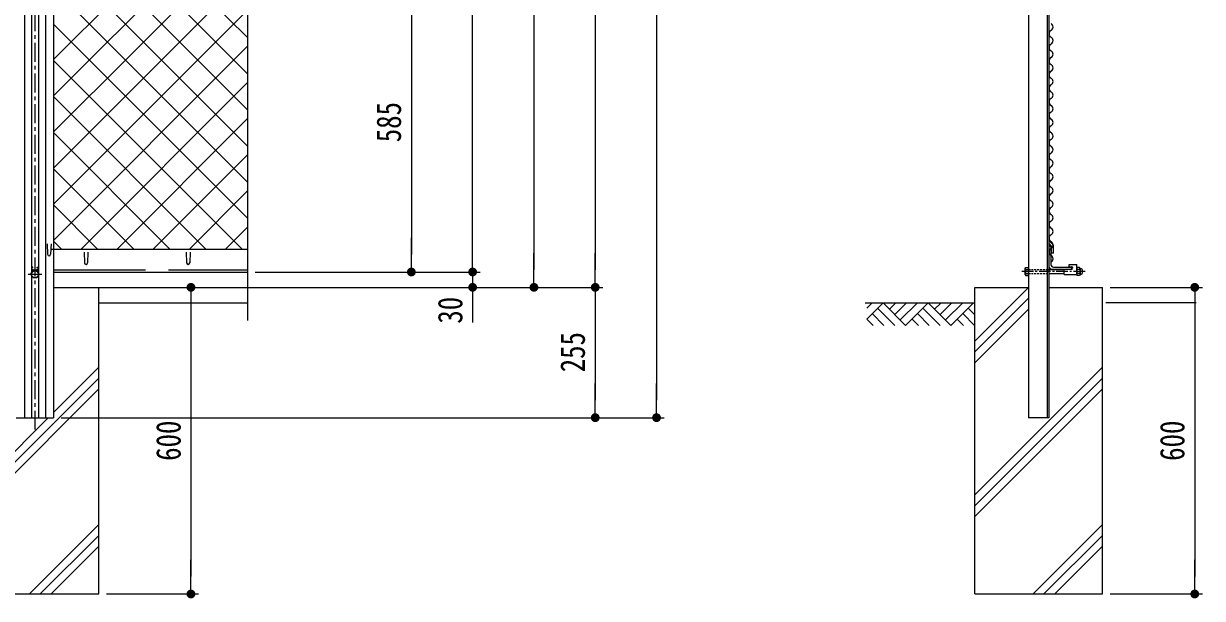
# Model space of a CAD drawing. Units: millimetres, scale not verified. Extents: x -4455 to 4455, y -3150 to 3150.
# Drawn here: x -1515 to 793, y -767 to 358 of the extents above; entities that cross this region are included whole.
import ezdxf
from ezdxf.enums import TextEntityAlignment as Align

# ---------------------------------------------------------------- set-up
doc = ezdxf.new("R2010")
doc.units = ezdxf.units.MM
doc.header["$LTSCALE"] = 30
for name, pattern in [('DASHED', [7.5, 6, -1.5]), ('USER1', [2, 1.25, -0.25, 0.25, -0.25]), ('USER2', [0.1875, 0.125, -0.0625]), ('USER3', [4, 2.5, -0.5, 0.5, -0.5]), ('USER4', [1.125, 0.75, -0.125, 0.125, -0.125])]:
    doc.linetypes.add(name, pattern=pattern)
for name, color, linetype, lineweight in [('0-1_D-STR2', 2, 'Continuous', 13), ('0-2_D-STR1', 1, 'Continuous', 18), ('0-3_D-STR-DIM', 1, 'Continuous', 18), ('0-4_D-BMK', 2, 'USER4', 13), ('0-5_8部品', 7, 'Continuous', 9), ('0-6_D-STR3', 3, 'Continuous', 13), ('0-7_GL', 7, 'Continuous', 9), ('0-9_0', 1, 'Continuous', 18), ('0-B_SUNPOU', 1, 'Continuous', 18), ('0-E_1部材', 7, 'Continuous', 9), ('0-F_4基礎', 4, 'Continuous', 18)]:
    doc.layers.add(name, color=color, linetype=linetype, lineweight=lineweight)
doc.styles.add('ＭＳ ゴシック', font='')
doc.styles.get('ＭＳ ゴシック').set_extended_font_data('MS Gothic')

# ---------------------------------------------------------------- blocks, each defined once
blk = doc.blocks.new('M1')
at = {"layer": '0-B_SUNPOU'}
blk.add_line((-7.5, 0), (-57.86, 0), dxfattribs=at)
for points in [[(0, 0), (-7.5, 0), (-7.44, 0.94)], [(0, 0), (-7.44, -0.94), (-7.5, 0)], [(0, 0), (-7.44, 0.94), (-7.26, 1.87)], [(0, 0), (-7.26, -1.87), (-7.44, -0.94)], [(0, 0), (-7.26, 1.87), (-6.97, 2.76)], [(0, 0), (-6.97, -2.76), (-7.26, -1.87)], [(0, 0), (-6.97, 2.76), (-6.57, 3.61)], [(0, 0), (-6.57, -3.61), (-6.97, -2.76)], [(0, 0), (-6.57, 3.61), (-6.07, 4.41)], [(0, 0), (-6.07, -4.41), (-6.57, -3.61)], [(0, 0), (-6.07, 4.41), (-5.47, 5.13)], [(0, 0), (-5.47, -5.13), (-6.07, -4.41)], [(0, 0), (-5.47, 5.13), (-4.78, 5.78)], [(0, 0), (-4.78, -5.78), (-5.47, -5.13)], [(0, 0), (-4.78, 5.78), (-4.02, 6.33)], [(0, 0), (-4.02, -6.33), (-4.78, -5.78)], [(0, 0), (-4.02, 6.33), (-3.19, 6.79)], [(0, 0), (-3.19, -6.79), (-4.02, -6.33)], [(0, 0), (-3.19, 6.79), (-2.32, 7.13)], [(0, 0), (-2.32, -7.13), (-3.19, -6.79)], [(0, 0), (-2.32, 7.13), (-1.41, 7.37)], [(0, 0), (-1.41, -7.37), (-2.32, -7.13)], [(0, 0), (-1.41, 7.37), (-0.47, 7.49)], [(0, 0), (-0.47, -7.49), (-1.41, -7.37)], [(0, 0), (-0.47, 7.49), (0.47, 7.49)], [(0, 0), (0.47, -7.49), (-0.47, -7.49)], [(0, 0), (0.47, 7.49), (1.41, 7.37)], [(0, 0), (1.41, 7.37), (2.32, 7.13)], [(0, 0), (2.32, 7.13), (3.19, 6.79)], [(0, 0), (3.19, 6.79), (4.02, 6.33)], [(0, 0), (4.02, 6.33), (4.78, 5.78)], [(0, 0), (4.78, 5.78), (5.47, 5.13)], [(0, 0), (5.47, 5.13), (6.07, 4.41)], [(0, 0), (6.07, 4.41), (6.57, 3.61)], [(0, 0), (6.57, 3.61), (6.97, 2.76)], [(0, 0), (6.97, 2.76), (7.26, 1.87)], [(0, 0), (7.26, 1.87), (7.44, 0.94)], [(0, 0), (7.44, 0.94), (7.5, 0)], [(0, 0), (1.41, -7.37), (0.47, -7.49)], [(0, 0), (2.32, -7.13), (1.41, -7.37)], [(0, 0), (3.19, -6.79), (2.32, -7.13)], [(0, 0), (4.02, -6.33), (3.19, -6.79)], [(0, 0), (4.78, -5.78), (4.02, -6.33)], [(0, 0), (5.47, -5.13), (4.78, -5.78)], [(0, 0), (6.07, -4.41), (5.47, -5.13)], [(0, 0), (6.57, -3.61), (6.07, -4.41)], [(0, 0), (6.97, -2.76), (6.57, -3.61)], [(0, 0), (7.26, -1.87), (6.97, -2.76)], [(0, 0), (7.44, -0.94), (7.26, -1.87)], [(0, 0), (7.5, 0), (7.44, -0.94)]]:
    blk.add_solid(points, dxfattribs=at)
blk = doc.blocks.new('GL-マーク')
at = {"layer": '0-9_0'}
for p, q in [((-418.12, -21.21), (-396.91, 0)), ((-418.12, -63.64), (-354.48, 0)), ((-354.48, 0), (-265.86, -88.62)), ((-304.52, 0), (-329.5, -24.98)), ((-262.09, 0), (-308.29, -46.2)), ((-219.67, 0), (-287.08, -67.41)), ((-177.24, 0), (-265.86, -88.62)), ((-177.24, 0), (-88.62, -88.62)), ((-127.28, 0), (-152.26, -24.98)), ((-84.85, 0), (-131.05, -46.19)), ((-42.43, 0), (-109.83, -67.41)), ((0, 0), (-88.62, -88.62)), ((-396.91, -42.43), (-350.71, -88.62)), ((-375.7, -21.21), (-308.29, -88.62)), ((-219.67, -42.43), (-173.47, -88.62)), ((-198.45, -21.21), (-131.05, -88.62)), ((3.77, -88.62), (-42.43, -42.43)), ((4.99, -47.42), (-21.21, -21.21)), ((-418.12, -63.64), (-393.14, -88.62)), ((-240.88, -63.64), (-215.9, -88.62)), ((-38.66, -88.62), (-63.64, -63.64))]:
    blk.add_line(p, q, dxfattribs=at)

msp = doc.modelspace()

# ---------------------------------------------------------------- linework, layer by layer
at = {"layer": '0-1_D-STR2'}
for p, q in [((-1456.65, 287.58), (-1287.13, 457.1)), ((-1456.65, 75.45), (-1076.99, 455.11)), ((-1076.99, 118.64), (-1415.45, 457.1)), ((-1076.99, 189.35), (-1344.74, 457.1)), ((-1076.99, 260.06), (-1274.03, 457.1)), ((-1076.99, 330.77), (-1203.32, 457.1)), ((-1076.99, 47.93), (-1456.65, 427.59)), ((-1456.65, 4.74), (-1076.99, 384.4)), ((-1076.99, -22.78), (-1456.65, 356.88)), ((-1456.65, -65.97), (-1076.99, 313.69)), ((-1087.59, -82.9), (-1456.65, 286.17)), ((-1402.86, -82.9), (-1076.99, 242.98)), ((-1158.3, -82.9), (-1456.65, 215.46)), ((-1332.15, -82.9), (-1076.99, 172.27)), ((-1229.01, -82.9), (-1456.65, 144.75)), ((-1261.44, -82.9), (-1076.99, 101.56)), ((-1299.72, -82.9), (-1456.65, 74.04)), ((-1190.73, -82.9), (-1076.99, 30.85)), ((-1370.43, -82.9), (-1456.65, 3.33)), ((-1120.02, -82.9), (-1076.99, -39.86)), ((-1441.14, -82.9), (-1456.65, -67.38))]:
    msp.add_line(p, q, dxfattribs=at)
for points in [[(-1456.65, 216.87), (-1216.42, 457.1), (-1108.16, 565.36)], [(-1456.65, 146.16), (-1145.71, 457.1), (-1074.12, 528.69)]]:
    msp.add_lwpolyline(points, dxfattribs=at)
for centre, start, end in [((492.88, 351.47), 298.07249, 61.92751), ((499.99, 338.14), 118.07249, 241.92751), ((492.88, 324.81), 298.07249, 61.92751), ((499.99, 311.47), 118.07249, 241.92751), ((492.88, 298.14), 298.07249, 61.92751), ((499.99, 284.81), 118.07249, 241.92751), ((492.88, 271.47), 298.07249, 61.92751), ((499.99, 258.14), 118.07249, 241.92751), ((499.99, 231.47), 118.07249, 241.92751), ((492.88, 244.81), 298.07249, 61.92751), ((499.99, 204.81), 118.07249, 241.92751), ((492.88, 218.14), 298.07249, 61.92751), ((499.99, 178.14), 118.07249, 241.92751), ((492.88, 191.47), 298.07249, 61.92751), ((492.88, 164.81), 298.07249, 61.92751), ((499.99, 151.47), 118.07249, 241.92751), ((492.88, 138.14), 298.07249, 61.92751), ((499.99, 124.81), 118.07249, 241.92751), ((492.88, 111.47), 298.07249, 61.92751), ((499.99, 98.14), 118.07249, 241.92751), ((499.99, 71.47), 118.07249, 241.92751), ((492.88, 84.81), 298.07249, 61.92751), ((499.99, 44.81), 118.07249, 241.92751), ((492.88, 58.14), 298.07249, 61.92751), ((499.99, 18.14), 118.07249, 241.92751), ((492.88, 31.47), 298.07249, 61.92751), ((492.88, 4.81), 298.07249, 61.92751), ((499.99, -8.53), 118.07249, 241.92751), ((492.88, -21.86), 298.07249, 61.92751), ((499.99, -35.19), 118.07249, 241.92751), ((492.88, -48.53), 298.07249, 61.92751), ((499.99, -61.86), 118.07249, 241.92751), ((492.88, -75.19), 298.07249, 61.92751), ((499.99, -88.53), 118.07249, 241.92751), ((492.88, -101.86), 298.07249, 61.92751)]:
    msp.add_arc(centre, 7.56, start, end, dxfattribs=at)
at = {"layer": '0-2_D-STR1'}
for p, q in [((-1513.63, 1552.14), (-1513.64, -412.9)), ((-1500.14, 1552.2), (-1500.15, -412.9)), ((-1486.14, 1552.2), (-1486.15, -412.9)), ((-1472.65, 1552.14), (-1472.65, -412.9)), ((-1456.65, 1552.2), (-1456.65, -412.9)), ((452.23, 1110.97), (452.23, -412.9)), ((488.73, 1102.88), (488.73, -412.9)), ((492.23, 1102.1), (492.24, -412.9)), ((492.29, -65.76), (500.97, -76.25)), ((-1460.65, -82.9), (-1076.99, -82.9)), ((-1396.9, -89.4), (-1396.15, -109.9)), ((-1389.4, -89.4), (-1390.15, -109.9)), ((-1196.9, -89.4), (-1196.15, -109.9)), ((-1189.4, -89.4), (-1190.15, -109.9)), ((492.23, -77.29), (494.23, -77.29)), ((492.23, -77.29), (492.23, -117.29)), ((492.24, -71.78), (496.97, -77.5)), ((496.23, -79.29), (496.23, -113.29)), ((496.97, -91.34), (496.97, -77.5)), ((500.97, -91.34), (496.97, -91.34)), ((500.97, -91.34), (500.97, -76.25)), ((-1456.65, -127.9), (-1076.99, -127.9)), ((499.73, -122.29), (529.73, -122.29)), ((501.23, -118.29), (535.23, -118.29)), ((537.23, -122.29), (537.23, -120.29)), ((-1529.65, -412.9), (-1456.65, -412.9)), ((492.24, -412.9), (452.23, -412.9))]:
    msp.add_line(p, q, dxfattribs=at)
at = {"layer": '0-2_D-STR1', "linetype": 'DASHED'}
msp.add_line((-1456.65, -123.9), (-1076.99, -123.9), dxfattribs=at)
at = {"layer": '0-2_D-STR1'}
for centre, radius, start, end in [((494.23, -79.29), 2, 0, 90), ((-1393.15, -109.9), 3, 180, 0), ((-1193.15, -109.9), 3, 180, 0), ((501.23, -113.29), 5, 180, 270), ((497.23, -117.29), 5, 180, 270), ((535.23, -120.29), 2, 0, 90)]:
    msp.add_arc(centre, radius, start, end, dxfattribs=at)
at = {"layer": '0-3_D-STR-DIM'}
for p, q in [((-396.14, 1517.64), (-396.14, -123.4)), ((-276.14, 1517.64), (-276.14, -378.4)), ((-636.14, -93.4), (-636.14, 1007.6)), ((-516.14, 1007.6), (-516.14, -123.4)), ((-756.14, 422.6), (-756.14, -93.4)), ((-636.14, -93.4), (-636.14, -58.9)), ((-1061.99, -127.9), (-621.14, -127.9)), ((-1061.99, -127.9), (-741.14, -127.9)), ((-1061.99, -127.9), (-621.14, -127.9)), ((-636.14, -127.9), (-636.14, -157.9)), ((-1374.2, -157.9), (-621.14, -157.9)), ((-1374.2, -157.9), (-501.14, -157.9)), ((-1374.2, -157.9), (-381.14, -157.9)), ((-1353.15, -157.9), (-1172.66, -157.9)), ((-1254.2, -157.9), (-381.14, -157.9)), ((612.23, -157.9), (792.73, -157.9)), ((-1187.66, -192.4), (-1187.66, -723.4)), ((-636.14, -192.4), (-636.14, -226.9)), ((-396.14, -192.4), (-396.14, -378.4)), ((777.73, -192.4), (777.73, -723.4)), ((-1441.65, -412.9), (-381.14, -412.9)), ((-1441.65, -412.9), (-261.14, -412.9)), ((-1353.15, -757.9), (-1172.66, -757.9)), ((612.23, -757.9), (792.73, -757.9))]:
    msp.add_line(p, q, dxfattribs=at)
at = {"layer": '0-3_D-STR-DIM', "color": 4, "lineweight": 13}
msp.add_line((-1076.99, 488.7), (-1076.99, -222.98), dxfattribs=at)
at = {"layer": '0-4_D-BMK', "linetype": 'USER1'}
msp.add_line((-1493.15, 1580.7), (-1493.15, -435.73), dxfattribs=at)
at = {"layer": '0-4_D-BMK', "linetype": 'USER3'}
msp.add_line((-1506.59, -132.35), (-1479.7, -132.35), dxfattribs=at)
msp.add_line((-1506.59, -132.35), (-1479.7, -132.35), dxfattribs=at)
at = {"layer": '0-4_D-BMK'}
msp.add_line((562.93, -126.74), (437.48, -126.74), dxfattribs=at)
at = {"layer": '0-5_8部品'}
for p, q in [((-1469.13, -72.74), (-1468.38, -93.24)), ((-1461.63, -72.74), (-1462.38, -93.24))]:
    msp.add_line(p, q, dxfattribs=at)
msp.add_arc((-1465.38, -93.24), 3, 180, 0, dxfattribs=at)
at = {"layer": '0-6_D-STR3'}
for p, q in [((532.04, -113.06), (547.04, -113.06)), ((532.04, -118.06), (532.04, -113.06)), ((547.04, -133.06), (547.04, -113.06)), ((445.83, -132.66), (445.83, -120.82)), ((445.83, -132.66), (446.94, -134.58)), ((446.52, -122.74), (452.23, -122.74)), ((446.52, -130.74), (452.23, -130.74)), ((446.94, -134.58), (452.23, -134.58)), ((452.23, -134.58), (452.23, -118.9)), ((487.33, -122.74), (522.04, -122.74)), ((492.23, -130.74), (522.09, -130.74)), ((522.04, -133.06), (522.04, -122.56)), ((522.04, -122.56), (536.79, -122.56)), ((522.04, -133.06), (547.04, -133.06)), ((532.04, -118.06), (536.79, -118.06)), ((552.34, -118.9), (547.04, -118.9)), ((547.04, -118.9), (547.04, -134.58)), ((552.76, -122.74), (547.04, -122.74)), ((552.76, -130.74), (547.04, -130.74)), ((553.44, -120.82), (552.34, -118.9)), ((553.44, -120.82), (553.44, -132.66))]:
    msp.add_line(p, q, dxfattribs=at)
at = {"layer": '0-6_D-STR3', "color": 1, "linetype": 'USER2'}
for p, q in [((-1499.4, -129.59), (-1499.4, -118.67)), ((-1499.4, -129.59), (-1499.4, -118.67)), ((-1497.4, -118.67), (-1499.4, -118.67)), ((-1497.4, -123.67), (-1499.4, -123.67)), ((-1497.4, -123.67), (-1499.4, -123.67)), ((-1498.58, -128.17), (-1499.4, -128.17)), ((-1498.58, -128.17), (-1499.4, -128.17)), ((-1497.4, -126.13), (-1497.4, -118.67)), ((-1497.4, -123.9), (-1488.9, -123.9)), ((-1497.4, -123.9), (-1488.9, -123.9)), ((-1488.9, -118.67), (-1486.9, -118.67)), ((-1488.9, -126.13), (-1488.9, -118.67)), ((-1488.9, -123.67), (-1486.9, -123.67)), ((-1488.9, -123.67), (-1486.9, -123.67)), ((-1487.73, -128.17), (-1486.9, -128.17)), ((-1487.73, -128.17), (-1486.9, -128.17)), ((-1486.9, -129.59), (-1486.9, -118.67)), ((-1486.9, -129.59), (-1486.9, -118.67)), ((452.23, -122.74), (492.23, -122.74)), ((452.23, -130.74), (492.23, -130.74))]:
    msp.add_line(p, q, dxfattribs=at)
at = {"layer": '0-6_D-STR3'}
msp.add_lwpolyline([(-1485.31, -132.35), (-1489.23, -139.14), (-1497.07, -139.14), (-1500.99, -132.35), (-1497.07, -125.56), (-1489.23, -125.56)], close=True, dxfattribs=at)
msp.add_lwpolyline([(-1485.31, -132.35), (-1489.23, -139.14), (-1497.07, -139.14), (-1500.99, -132.35), (-1497.07, -125.56), (-1489.23, -125.56)], close=True, dxfattribs=at)
at = {"layer": '0-6_D-STR3', "color": 1, "linetype": 'USER2'}
for points in [[(-1497.4, -126.13), (-1497.4, -118.67), (-1499.4, -118.67)], [(-1488.9, -126.13), (-1488.9, -118.67), (-1486.9, -118.67)]]:
    msp.add_lwpolyline(points, dxfattribs=at)
at = {"layer": '0-6_D-STR3'}
for points in [[(445.83, -120.82), (446.94, -118.9), (452.23, -118.9)], [(553.44, -132.66), (552.34, -134.58), (547.04, -134.58)]]:
    msp.add_lwpolyline(points, dxfattribs=at)
msp.add_circle((-1493.15, -132.35), 6.8, dxfattribs=at)
msp.add_circle((-1493.15, -132.35), 6.8, dxfattribs=at)
for centre, radius, start, end in [((448.86, -120.82), 3.03, 180, 219.3382), ((457.83, -126.74), 12, 160.52878, 199.47122), ((448.86, -132.66), 3.03, 140.6618, 180), ((536.79, -120.31), 2.25, 270, 90), ((541.44, -126.74), 12, 340.52878, 19.47122), ((550.42, -120.82), 3.03, 320.6618, 0), ((550.42, -132.66), 3.03, 0, 39.3382), ((552.66, -126.74), 5.97, 277.58062, 82.41938)]:
    msp.add_arc(centre, radius, start, end, dxfattribs=at)
at = {"layer": '0-7_GL'}
for p, q in [((-1368.15, -187.9), (-1076.99, -187.9)), ((132.51, -187.89), (347.23, -187.9)), ((780.61, -187.89), (603.69, -187.9))]:
    msp.add_line(p, q, dxfattribs=at)
at = {"layer": '0-E_1部材'}
msp.add_line((497.23, -122.29), (537.23, -122.29), dxfattribs=at)
at = {"layer": '0-F_4基礎', "color": 7, "lineweight": 9}
for p, q in [((-1456.65, -157.9), (-1368.15, -157.9)), ((-1368.15, -757.9), (-1368.15, -157.9)), ((347.23, -757.9), (347.23, -157.9)), ((347.23, -157.9), (452.23, -157.9)), ((492.24, -157.9), (597.23, -157.9)), ((597.23, -757.9), (597.23, -157.9)), ((-1618.15, -757.9), (-1368.15, -757.9)), ((347.23, -757.9), (597.23, -757.9))]:
    msp.add_line(p, q, dxfattribs=at)
at = {"layer": '0-F_4基礎'}
for p, q in [((347.23, -262.9), (452.23, -157.9)), ((347.23, -284.11), (452.23, -179.11)), ((347.23, -305.32), (452.23, -200.32)), ((-1456.65, -402.63), (-1368.15, -314.13)), ((347.23, -564.13), (597.23, -314.13)), ((-1618.15, -585.34), (-1368.15, -335.34)), ((347.23, -585.34), (597.23, -335.34)), ((-1618.15, -606.55), (-1368.15, -356.55)), ((347.23, -606.55), (597.23, -356.56)), ((-1618.15, -564.13), (-1466.92, -412.9)), ((-1504.1, -757.9), (-1368.15, -621.95)), ((461.29, -757.9), (597.23, -621.95)), ((-1482.89, -757.9), (-1368.15, -643.16)), ((482.5, -757.9), (597.23, -643.16)), ((-1461.67, -757.9), (-1368.15, -664.38)), ((503.72, -757.9), (597.23, -664.38))]:
    msp.add_line(p, q, dxfattribs=at)

# ---------------------------------------------------------------- block references
at = {"layer": '0-3_D-STR-DIM', "xscale": 1.15, "yscale": 1.15}
for p, rotation in [((-756.14, -127.9), 270), ((-636.14, -127.9), 270), ((-636.14, -127.9), 270), ((-516.14, -157.9), 270), ((-396.14, -157.9), 270), ((-1187.66, -157.9), 90), ((-636.14, -157.9), 90), ((-396.14, -157.9), 90), ((777.73, -157.9), 90), ((-396.14, -412.9), 270), ((-276.14, -412.9), 270), ((-1187.66, -757.9), 270), ((777.73, -757.9), 270)]:
    msp.add_blockref('M1', p, dxfattribs=dict(at, rotation=rotation))
at = {"layer": '0-7_GL', "xscale": 0.5, "yscale": 0.5}
msp.add_blockref('GL-マーク', (344.58, -188.04), dxfattribs=at)

# ---------------------------------------------------------------- texts
at = {"layer": '0-3_D-STR-DIM', "color": 3, "style": 'ＭＳ ゴシック', "width": 0.8}
for s, p in [('585', (-761.89, 126.02)), ('30', (-641.77, -228.96)), ('255', (-401.89, -324.08)), ('600', (-1193.4, -497.3)), ('600', (771.98, -497.3))]:
    msp.add_text(s, height=48.17, rotation=90, dxfattribs=at).set_placement(p, align=Align.BOTTOM_LEFT)

doc.saveas('drawing.dxf')
